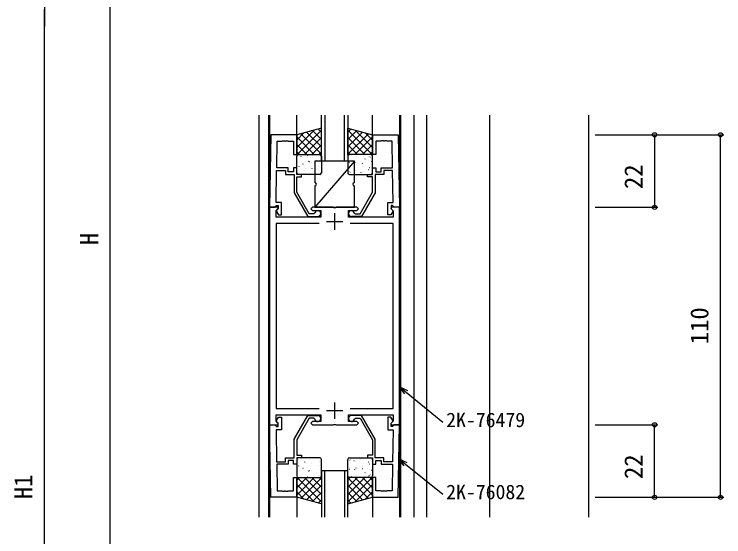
# Model space of a CAD drawing. Units: millimetres, scale not verified. Extents: x -437 to 438, y -344 to 341.
# Drawn here: x -215.8 to -0.7, y -110.7 to 47.9 of the extents above; entities that cross this region are included whole.
import ezdxf
from ezdxf.enums import TextEntityAlignment as Align

# ---------------------------------------------------------------- set-up
doc = ezdxf.new("R2010")
doc.units = ezdxf.units.MM
doc.header["$LTSCALE"] = 2
for name, color, linetype in [('0-2_YKK_11', 7, 'Continuous'), ('0-3_YKK_12', 2, 'Continuous'), ('0-4_YKK_13', 4, 'Continuous'), ('0-6_YKK_D', 6, 'Continuous')]:
    doc.layers.add(name, color=color, linetype=linetype)
doc.styles.add('ＭＳ ゴシック', font='')
doc.styles.get('ＭＳ ゴシック').set_extended_font_data('MS Gothic')

msp = doc.modelspace()

# ---------------------------------------------------------------- linework, layer by layer
at = {"layer": '0-2_YKK_11'}
for p, q in [((-118.7, -12.5), (-118.7, -17.5)), ((-121.2, -15), (-116.2, -15)), ((-118.7, -69.9), (-118.7, -74.9)), ((-121.2, -72.4), (-116.2, -72.4))]:
    msp.add_line(p, q, dxfattribs=at)
for points in [[(-138.018, 11.3), (-138.402, -10.7), (-136.772, -10.7), (-136.472, -10.4), (-136.272, -10.2), (-135.802, -10.2), (-135.802, -11.15), (-136.302, -11.65), (-136.302, -11.961), (-135.702, -13), (-134.802, -13), (-134.802, -9.2), (-136.446, -9.2), (-136.276, 0.5), (-133.602, 0.5), (-133.602, -0.7), (-131.002, -0.7), (-131.002, -6.333), (-126.864, -13.5), (-123.802, -13.5)], [(-124.689, -12.45), (-124.985, -12.7), (-126.402, -12.7), (-130.202, -6.118), (-130.202, -1.5), (-128.702, -1.5), (-128.702, -0.7), (-130.202, -0.7), (-130.202, 1.3), (-131.202, 1.3), (-131.202, 0.1), (-132.802, 0.1), (-132.802, 1.3), (-136.262, 1.3), (-136.121, 9.37), (-134.66, 9.37), (-134.477, 9.49), (-133.927, 9.49), (-133.744, 9.37), (-133.66, 9.37), (-133.477, 9.49), (-132.927, 9.49), (-132.744, 9.37), (-131.202, 9.37), (-131.202, 5.3), (-130.202, 5.3), (-130.202, 11.3), (-138.018, 11.3)], [(-99.382, 11.3), (-98.998, -10.7), (-100.628, -10.7), (-100.928, -10.4), (-101.128, -10.2), (-101.598, -10.2), (-101.598, -11.15), (-101.098, -11.65), (-101.098, -11.961), (-101.698, -13), (-102.598, -13), (-102.598, -9.2), (-100.954, -9.2), (-101.124, 0.5), (-103.798, 0.5), (-103.798, -0.7), (-106.398, -0.7), (-106.398, -6.333), (-110.536, -13.5), (-113.598, -13.5)], [(-112.711, -12.45), (-112.415, -12.7), (-110.998, -12.7), (-107.198, -6.118), (-107.198, -1.5), (-108.698, -1.5), (-108.698, -0.7), (-107.198, -0.7), (-107.198, 1.3), (-106.198, 1.3), (-106.198, 0.1), (-104.598, 0.1), (-104.598, 1.3), (-101.138, 1.3), (-101.279, 9.37), (-102.74, 9.37), (-102.923, 9.49), (-103.473, 9.49), (-103.656, 9.37), (-103.74, 9.37), (-103.923, 9.49), (-104.473, 9.49), (-104.656, 9.37), (-106.198, 9.37), (-106.198, 5.3), (-107.198, 5.3), (-107.198, 11.3), (-99.382, 11.3)], [(-138.4, -10.7), (-138.4, -76.7), (-135.924, -76.7), (-135.764, -76.312), (-136.47, -75.606), (-136.47, -73.7), (-122.9, -73.7), (-122.9, -75.7), (-125.4, -75.7), (-125.9, -76.2), (-125.4, -76.7), (-119.158, -76.7), (-118.975, -76.58), (-118.425, -76.58), (-118.242, -76.7), (-112, -76.7), (-111.5, -76.2), (-112, -75.7), (-114.5, -75.7), (-114.5, -73.7), (-100.93, -73.7), (-100.93, -75.606), (-101.636, -76.312), (-101.476, -76.7), (-99, -76.7), (-99, -10.7), (-101.476, -10.7), (-101.636, -11.088), (-100.93, -11.794), (-100.93, -13.7), (-114.5, -13.7), (-114.5, -11.7), (-112, -11.7), (-111.5, -11.2), (-112, -10.7), (-118.242, -10.7), (-118.425, -10.82), (-118.975, -10.82), (-119.158, -10.7), (-125.4, -10.7)], [(-125.4, -10.7), (-125.9, -11.2), (-125.4, -11.7), (-122.9, -11.7), (-122.9, -13.7), (-136.47, -13.7), (-136.47, -11.794), (-135.764, -11.088), (-135.924, -10.7), (-138.4, -10.7)], [(-123.374, -15.63), (-136.47, -15.63), (-136.47, -71.77), (-123.374, -71.77)], [(-114.026, -71.77), (-100.93, -71.77), (-100.93, -15.63), (-114.026, -15.63)], [(-138.018, -98.7), (-138.402, -76.7), (-136.772, -76.7), (-136.472, -77), (-136.272, -77.2), (-135.802, -77.2), (-135.802, -76.25), (-136.302, -75.75), (-136.302, -75.439), (-135.702, -74.4), (-134.802, -74.4), (-134.802, -78.2), (-136.446, -78.2), (-136.276, -87.9), (-133.602, -87.9), (-133.602, -86.7), (-131.002, -86.7), (-131.002, -81.067), (-126.864, -73.9), (-123.802, -73.9)], [(-124.689, -74.95), (-124.985, -74.7), (-126.402, -74.7), (-130.202, -81.282), (-130.202, -85.9), (-128.702, -85.9), (-128.702, -86.7), (-130.202, -86.7), (-130.202, -88.7), (-131.202, -88.7), (-131.202, -87.5), (-132.802, -87.5), (-132.802, -88.7), (-136.262, -88.7), (-136.121, -96.77), (-134.66, -96.77), (-134.477, -96.89), (-133.927, -96.89), (-133.744, -96.77), (-133.66, -96.77), (-133.477, -96.89), (-132.927, -96.89), (-132.744, -96.77), (-131.202, -96.77), (-131.202, -92.7), (-130.202, -92.7), (-130.202, -98.7), (-138.018, -98.7)], [(-99.382, -98.7), (-98.998, -76.7), (-100.628, -76.7), (-100.928, -77), (-101.128, -77.2), (-101.598, -77.2), (-101.598, -76.25), (-101.098, -75.75), (-101.098, -75.439), (-101.698, -74.4), (-102.598, -74.4), (-102.598, -78.2), (-100.954, -78.2), (-101.124, -87.9), (-103.798, -87.9), (-103.798, -86.7), (-106.398, -86.7), (-106.398, -81.067), (-110.536, -73.9), (-113.598, -73.9)], [(-112.711, -74.95), (-112.415, -74.7), (-110.998, -74.7), (-107.198, -81.282), (-107.198, -85.9), (-108.698, -85.9), (-108.698, -86.7), (-107.198, -86.7), (-107.198, -88.7), (-106.198, -88.7), (-106.198, -87.5), (-104.598, -87.5), (-104.598, -88.7), (-101.138, -88.7), (-101.279, -96.77), (-102.74, -96.77), (-102.923, -96.89), (-103.473, -96.89), (-103.656, -96.77), (-103.74, -96.77), (-103.923, -96.89), (-104.473, -96.89), (-104.656, -96.77), (-106.198, -96.77), (-106.198, -92.7), (-107.198, -92.7), (-107.198, -98.7), (-99.382, -98.7)]]:
    msp.add_lwpolyline(points, dxfattribs=at)
for centre, start, end in [((-123.802, -12.6), 270, 170.40594), ((-113.598, -12.6), 9.59406, 270), ((-123.802, -74.8), 189.59406, 90), ((-113.598, -74.8), 90, 350.40594)]:
    msp.add_arc(centre, 0.9, start, end, dxfattribs=at)
at = {"layer": '0-3_YKK_12'}
for p, q in [((-141.7, 17.3), (-141.7, -104.7)), ((-138.7, 17.3), (-138.7, -104.7)), ((-138.4, 17.3), (-138.4, -104.7)), ((-130.199, 11.3), (-130.199, 17.3)), ((-122.698, 3.3), (-122.698, 17.3)), ((-121.698, 17.3), (-121.698, 3.3)), ((-115.698, 3.3), (-115.698, 17.3)), ((-114.698, 17.3), (-114.698, 3.3)), ((-107.201, 11.3), (-107.201, 17.3)), ((-99, 17.3), (-99, -104.7)), ((-98.7, 17.3), (-98.7, -104.7)), ((-94.7, 17.3), (-94.7, -104.7)), ((-90.8, 17.3), (-90.8, -104.7)), ((-71.7, 17.3), (-71.7, -104.7)), ((-41.7, 17.3), (-41.7, -104.7)), ((-122.698, 3.3), (-122.698, 15.211)), ((-121.698, 15.211), (-121.698, 3.3)), ((-115.698, 3.3), (-115.698, 15.211)), ((-115.202, 3.3), (-122.702, 3.3)), ((-115.202, 3.3), (-122.702, 3.3)), ((-114.698, -90.7), (-122.702, -90.7)), ((-122.698, -90.7), (-122.698, -104.7)), ((-122.698, -90.7), (-122.698, -102.611)), ((-121.698, -104.7), (-121.698, -90.7)), ((-121.698, -102.611), (-121.698, -90.7)), ((-115.698, -90.7), (-115.698, -104.7)), ((-115.698, -90.7), (-115.698, -102.611)), ((-130.202, -98.7), (-130.202, -104.7)), ((-107.198, -98.7), (-107.198, -104.7))]:
    msp.add_line(p, q, dxfattribs=at)
msp.add_lwpolyline([(-114.698, -104.7), (-114.698, -90.7), (-122.702, -90.7)], dxfattribs=at)
at = {"layer": '0-4_YKK_13'}
for p, q in [((-123.638, 13.05), (-122.702, 12.115)), ((-113.762, 13.05), (-114.698, 12.115)), ((-124.948, 12.701), (-130.202, 7.447)), ((-128.009, 11.885), (-130.202, 9.692)), ((-122.702, 12.702), (-130.104, 5.3)), ((-128.955, 11.633), (-122.702, 5.379)), ((-127.183, 12.105), (-122.702, 7.624)), ((-125.41, 12.578), (-122.702, 9.87)), ((-114.698, 12.702), (-107.296, 5.3)), ((-111.99, 12.578), (-114.698, 9.87)), ((-110.217, 12.105), (-114.698, 7.624)), ((-108.445, 11.633), (-114.698, 5.379)), ((-112.452, 12.701), (-107.198, 7.447)), ((-109.391, 11.885), (-107.198, 9.692)), ((-130.202, 10.634), (-124.868, 5.3)), ((-122.702, 10.457), (-127.859, 5.3)), ((-114.698, 10.457), (-109.541, 5.3)), ((-107.198, 10.634), (-112.532, 5.3)), ((-130.202, 8.389), (-127.113, 5.3)), ((-122.702, 8.212), (-125.614, 5.3)), ((-114.698, 8.212), (-111.786, 5.3)), ((-107.198, 8.389), (-110.287, 5.3)), ((-130.202, 6.144), (-129.358, 5.3)), ((-130.202, -0.2), (-130.202, 4.8)), ((-129.702, 5.3), (-123.202, 5.3)), ((-128.967, 4.679), (-128.924, 4.655)), ((-127.575, 5.205), (-127.568, 5.198)), ((-126.891, 5.112), (-126.847, 5.088)), ((-123.581, 4.76), (-123.574, 4.752)), ((-122.702, 5.967), (-123.369, 5.3)), ((-122.702, 4.8), (-122.702, -0.2)), ((-114.698, 5.967), (-114.031, 5.3)), ((-114.698, 4.8), (-114.698, -0.2)), ((-107.698, 5.3), (-114.198, 5.3)), ((-113.569, 5.059), (-113.613, 5.035)), ((-112.078, 4.663), (-112.085, 4.655)), ((-111.544, 4.325), (-111.588, 4.301)), ((-108.317, 4.848), (-108.324, 4.84)), ((-107.198, 6.144), (-108.042, 5.3)), ((-107.958, 4.581), (-108.005, 4.493)), ((-107.198, -0.2), (-107.198, 4.8)), ((-129.394, 3.223), (-129.388, 3.215)), ((-128.324, 2.488), (-128.281, 2.464)), ((-126.676, 3.333), (-126.63, 3.245)), ((-126.3, 3.222), (-126.256, 3.198)), ((-125.633, 3.038), (-125.627, 3.03)), ((-112.7, 3.3), (-124.7, -10.7)), ((-124.223, 3.654), (-124.179, 3.63)), ((-114.286, 2.197), (-114.293, 2.19)), ((-114.212, 2.867), (-114.256, 2.843)), ((-112.527, 2.927), (-112.574, 2.839)), ((-112.136, 2.435), (-112.18, 2.411)), ((-110.292, 2.643), (-110.299, 2.635)), ((-109.468, 3.892), (-109.512, 3.869)), ((-107.443, 3.158), (-107.487, 3.134)), ((-129.566, 1.808), (-129.519, 1.72)), ((-127.733, 0.598), (-127.689, 0.574)), ((-127.419, 1.018), (-127.413, 1.01)), ((-125.657, 1.03), (-125.613, 1.006)), ((-123.632, 1.764), (-123.588, 1.74)), ((-123.425, 0.572), (-123.418, 0.565)), ((-114.034, 0.076), (-114.08, -0.013)), ((-112.779, 0.243), (-112.823, 0.219)), ((-112.234, 0.475), (-112.24, 0.468)), ((-110.111, 1.701), (-110.155, 1.677)), ((-108.473, 0.66), (-108.479, 0.653)), ((-108.034, 1.269), (-108.078, 1.245)), ((-129.758, -0.136), (-129.714, -0.16)), ((-123.202, -0.7), (-129.702, -0.7)), ((-122.989, -0.427), (-122.945, -0.451)), ((-114.198, -0.7), (-107.698, -0.7)), ((-110.702, -0.189), (-110.746, -0.213)), ((-124.7, -4.2), (-124.7, -10.7)), ((-130.202, -87.2), (-130.202, -92.2)), ((-129.758, -87.264), (-129.714, -87.24)), ((-123.202, -86.7), (-129.702, -86.7)), ((-127.733, -87.998), (-127.689, -87.974)), ((-123.425, -87.972), (-123.418, -87.965)), ((-122.989, -86.973), (-122.945, -86.949)), ((-122.702, -92.2), (-122.702, -87.2)), ((-114.698, -92.2), (-114.698, -87.2)), ((-114.198, -86.7), (-107.698, -86.7)), ((-114.034, -87.476), (-114.08, -87.387)), ((-112.779, -87.643), (-112.823, -87.619)), ((-112.234, -87.875), (-112.24, -87.868)), ((-110.702, -87.211), (-110.746, -87.187)), ((-108.473, -88.06), (-108.479, -88.053)), ((-107.198, -87.2), (-107.198, -92.2)), ((-129.566, -89.208), (-129.519, -89.12)), ((-128.324, -89.888), (-128.281, -89.864)), ((-127.419, -88.418), (-127.413, -88.41)), ((-125.657, -88.43), (-125.613, -88.406)), ((-123.632, -89.164), (-123.588, -89.14)), ((-114.286, -89.597), (-114.293, -89.59)), ((-114.212, -90.267), (-114.256, -90.243)), ((-112.527, -90.327), (-112.574, -90.239)), ((-112.136, -89.835), (-112.18, -89.811)), ((-110.292, -90.043), (-110.299, -90.035)), ((-110.111, -89.101), (-110.155, -89.077)), ((-108.034, -88.669), (-108.078, -88.645)), ((-129.394, -90.623), (-129.388, -90.615)), ((-128.967, -92.079), (-128.924, -92.055)), ((-126.891, -92.512), (-126.847, -92.488)), ((-126.676, -90.733), (-126.63, -90.645)), ((-126.3, -90.622), (-126.256, -90.598)), ((-125.633, -90.438), (-125.627, -90.43)), ((-124.223, -91.054), (-124.179, -91.03)), ((-123.581, -92.16), (-123.574, -92.152)), ((-113.569, -92.459), (-113.613, -92.435)), ((-112.078, -92.063), (-112.085, -92.055)), ((-111.544, -91.725), (-111.588, -91.701)), ((-109.468, -91.292), (-109.512, -91.269)), ((-108.317, -92.248), (-108.324, -92.24)), ((-107.958, -91.981), (-108.005, -91.893)), ((-107.443, -90.558), (-107.487, -90.534)), ((-130.202, -93.544), (-129.358, -92.7)), ((-130.202, -95.789), (-127.113, -92.7)), ((-130.202, -98.034), (-124.868, -92.7)), ((-122.702, -100.102), (-130.104, -92.7)), ((-129.702, -92.7), (-123.202, -92.7)), ((-128.955, -99.033), (-122.702, -92.779)), ((-122.702, -97.857), (-127.859, -92.7)), ((-127.575, -92.605), (-127.568, -92.598)), ((-122.702, -95.612), (-125.614, -92.7)), ((-122.702, -93.367), (-123.369, -92.7)), ((-114.698, -93.367), (-114.031, -92.7)), ((-114.698, -95.612), (-111.786, -92.7)), ((-114.698, -97.857), (-109.541, -92.7)), ((-114.698, -100.102), (-107.296, -92.7)), ((-108.445, -99.033), (-114.698, -92.779)), ((-107.698, -92.7), (-114.198, -92.7)), ((-107.198, -98.034), (-112.532, -92.7)), ((-107.198, -95.789), (-110.287, -92.7)), ((-107.198, -93.544), (-108.042, -92.7)), ((-124.948, -100.101), (-130.202, -94.847)), ((-127.183, -99.505), (-122.702, -95.024)), ((-110.217, -99.505), (-114.698, -95.024)), ((-112.452, -100.101), (-107.198, -94.847)), ((-128.009, -99.285), (-130.202, -97.092)), ((-125.41, -99.978), (-122.702, -97.27)), ((-111.99, -99.978), (-114.698, -97.27)), ((-109.391, -99.285), (-107.198, -97.092)), ((-123.638, -100.45), (-122.702, -99.515)), ((-113.762, -100.45), (-114.698, -99.515))]:
    msp.add_line(p, q, dxfattribs=at)
for points in [[(-122.702, 13.3), (-130.202, 11.3), (-130.202, 5.3), (-122.702, 5.3)], [(-114.698, 13.3), (-107.198, 11.3), (-107.198, 5.3), (-114.698, 5.3)], [(-122.702, -100.7), (-130.202, -98.7), (-130.202, -92.7), (-122.702, -92.7)], [(-114.698, -100.7), (-107.198, -98.7), (-107.198, -92.7), (-114.698, -92.7)]]:
    msp.add_lwpolyline(points, close=True, dxfattribs=at)
for points in [[(-112.7, -3.2), (-112.7, 3.3), (-124.7, 3.3), (-124.7, -3.2)], [(-124.7, -10.7), (-112.7, -10.7), (-112.7, -4.2)]]:
    msp.add_lwpolyline(points, dxfattribs=at)
for centre, start, end in [((-129.702, 4.8), 90, 180), ((-123.202, 4.8), 0, 90), ((-114.198, 4.8), 90, 180), ((-107.698, 4.8), 360, 90), ((-129.702, -0.2), 180, 270), ((-123.202, -0.2), 270, 0), ((-114.198, -0.2), 180, 270), ((-107.698, -0.2), 270, 360), ((-124.7, -3.7), 270, 90), ((-112.7, -3.7), 90, 270), ((-129.702, -87.2), 90, 180), ((-123.202, -87.2), 360, 90), ((-114.198, -87.2), 90, 180), ((-107.698, -87.2), 0, 90), ((-129.702, -92.2), 180, 270), ((-123.202, -92.2), 270, 360), ((-114.198, -92.2), 180, 270), ((-107.698, -92.2), 270, 0)]:
    msp.add_arc(centre, 0.5, start, end, dxfattribs=at)
at = {"layer": '0-6_YKK_D'}
for p, q in [((-186.7, -236.7), (-186.7, 199.3)), ((-206.7, 56.3), (-206.7, 44.176)), ((-206.7, -236.7), (-206.7, 49.3)), ((-39.7, 11.3), (-0.7, 11.3)), ((-39.7, 11.3), (-20.7, 11.3)), ((-21.7, 11.3), (-21.7, -10.7)), ((-1.7, -98.7), (-1.7, 11.3)), ((-39.7, -10.7), (-20.7, -10.7)), ((-39.7, -76.7), (-20.7, -76.7)), ((-21.7, -98.7), (-21.7, -76.7)), ((-39.7, -98.7), (-0.7, -98.7)), ((-39.7, -98.7), (-20.7, -98.7))]:
    msp.add_line(p, q, dxfattribs=at)
for points in [[(-97.459, -67.354), (-99, -65.211), (-96.594, -66.297)], [(-99, -65.211), (-97.027, -66.826), (-85.926, -75.911)], [(-97.624, -89.195), (-99.179, -87.061), (-96.766, -88.132)], [(-99.179, -87.061), (-97.195, -88.663), (-85.926, -97.761)]]:
    msp.add_lwpolyline(points, dxfattribs=at)
for centre in [(-21.7, 11.3), (-1.7, 11.3), (-21.7, -10.7), (-21.7, -76.7), (-21.7, -98.7), (-1.7, -98.7)]:
    msp.add_circle(centre, 0.637, dxfattribs=at)

# ---------------------------------------------------------------- texts
at = {"layer": '0-6_YKK_D', "style": 'ＭＳ ゴシック'}
for s, p in [('22', (-23.7, -5.155)), ('H', (-188.7, -22.194)), ('110', (-3.7, -52.265)), ('22', (-23.7, -93.155)), ('H1', (-208.7, -99.282))]:
    msp.add_text(s, height=5.499, rotation=90, dxfattribs=at).set_placement(p, align=Align.BOTTOM_LEFT)
for s, p in [('2K-76479', (-84.869, -78.742)), ('2K-76082', (-84.869, -100.593))]:
    msp.add_text(s, height=4.399, dxfattribs=at).set_placement(p, align=Align.BOTTOM_LEFT)

doc.saveas('drawing.dxf')
